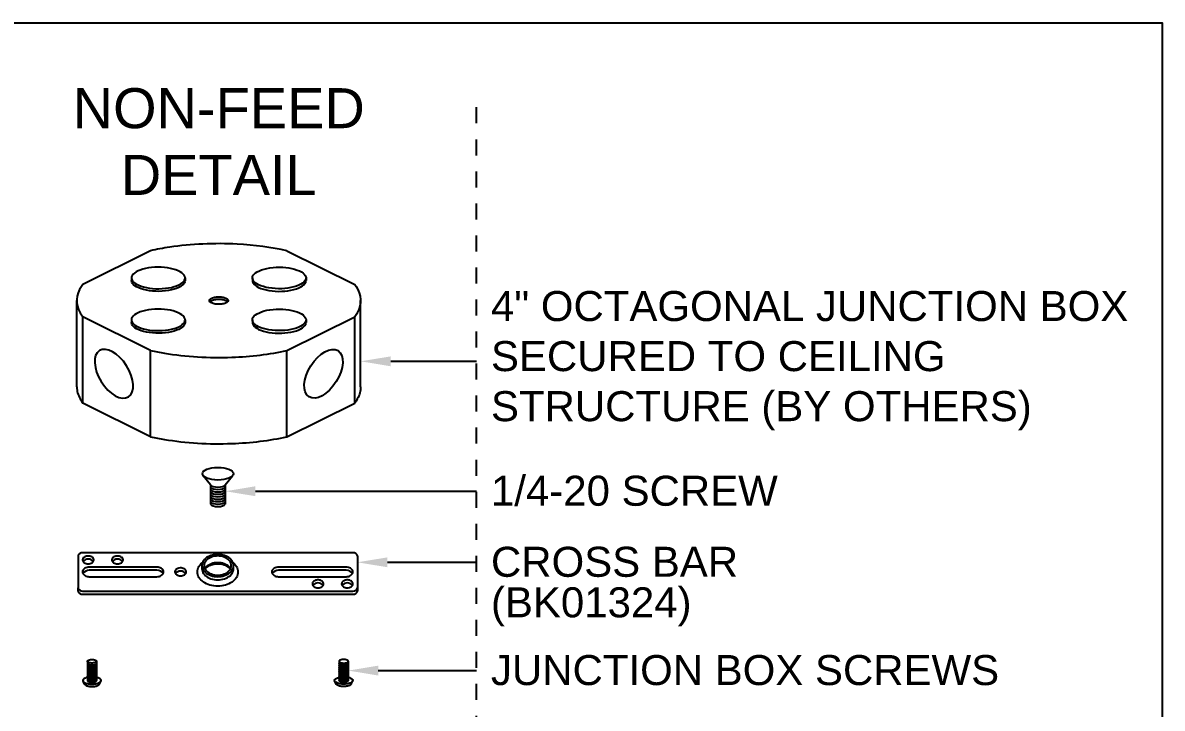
# Model space of a CAD drawing. Header units: inches. Extents: x 0 to 14.8, y -10.7 to 0.
# Drawn here: x 7.22 to 14.34, y -4.28 to 0 of the extents above; entities that cross this region are included whole.
import ezdxf
from ezdxf import colors
from ezdxf.entities.mleader import LeaderData, LeaderLine
from ezdxf.math import Vec2, Vec3

# ---------------------------------------------------------------- set-up
doc = ezdxf.new("R2010")
doc.units = ezdxf.units.IN
doc.header["$LTSCALE"] = 0.5
doc.header["$MEASUREMENT"] = 0
doc.linetypes.add('PHANTOM', pattern=[0.5, 0.25, -0.05, 0.05, -0.05, 0.05, -0.05])
doc.layers.add('Construction', color=60, linetype='PHANTOM', plot=False)
doc.layers.add('Text-Unprinted', color=131, linetype='CONTINUOUS', plot=False)
doc.layers.add('CUST DWG', color=60, linetype='CONTINUOUS', lineweight=20)
doc.layers.add('FAB DWG', color=221, linetype='CONTINUOUS')
doc.layers.add('Hardware', color=242, linetype='CONTINUOUS')
doc.styles.add('LSAD_Standard', font='arial.ttf')

msp = doc.modelspace()

# ---------------------------------------------------------------- linework, layer by layer
at = {"layer": 'Construction', "ltscale": 0.5, "transparency": 16777216}
msp.add_line((10.0552, -10.0278), (10.0552, -0.5044), dxfattribs=at)
at = {"layer": 'Hardware', "transparency": 16777216}
for p, q in [((8.0206, -1.4231), (7.5971, -1.6336)), ((8.871, -1.4231), (9.2944, -1.6335)), ((7.9009, -1.5933), (7.9009, -1.6096)), ((8.2354, -1.5933), (8.2354, -1.6096)), ((8.6561, -1.5933), (8.6561, -1.6096)), ((8.9906, -1.5933), (8.9906, -1.6096)), ((7.5599, -2.2731), (7.5599, -1.7345)), ((9.3317, -2.2731), (9.3317, -1.7345)), ((8.0206, -2.046), (7.5971, -1.8355)), ((7.5971, -2.3741), (7.5971, -1.8355)), ((8.871, -2.046), (9.2944, -1.8356)), ((9.2944, -2.3741), (9.2944, -1.8356)), ((7.9009, -1.855), (7.9009, -1.8713)), ((8.2354, -1.855), (8.2354, -1.8713)), ((8.6561, -1.855), (8.6561, -1.8713)), ((8.9906, -1.855), (8.9906, -1.8713)), ((8.0206, -2.5846), (8.0206, -2.046)), ((8.871, -2.5846), (8.871, -2.046)), ((8.0206, -2.5846), (7.5971, -2.3741)), ((8.871, -2.5846), (9.2944, -2.3741)), ((8.3943, -2.8845), (8.349, -2.828)), ((8.487, -2.8845), (8.5323, -2.828)), ((8.3943, -2.8845), (8.3943, -3.0061)), ((8.487, -2.8845), (8.487, -3.0061)), ((7.5677, -3.3291), (7.5677, -3.528)), ((9.2833, -3.3093), (7.5958, -3.3093)), ((9.3114, -3.3291), (9.3114, -3.528)), ((8.0599, -3.3987), (7.638, -3.3987)), ((8.3411, -3.3888), (8.3411, -3.4087)), ((8.538, -3.4087), (8.538, -3.3888)), ((9.2411, -3.3987), (8.8192, -3.3987)), ((8.0599, -3.4186), (7.638, -3.4186)), ((7.638, -3.4584), (8.0599, -3.4584)), ((9.2411, -3.4186), (8.8192, -3.4186)), ((8.8192, -3.4584), (9.2411, -3.4584)), ((7.5677, -3.5479), (7.5677, -3.528)), ((7.5958, -3.5479), (9.2833, -3.5479)), ((9.3114, -3.528), (9.3114, -3.5479)), ((7.5958, -3.5678), (9.2833, -3.5678)), ((7.6264, -3.9865), (7.6264, -4.1064)), ((7.6831, -3.9865), (7.6831, -4.1064)), ((9.1976, -3.9865), (9.1976, -4.1064)), ((9.2543, -3.9865), (9.2543, -4.1064)), ((7.6077, -4.129), (7.5992, -4.1111)), ((7.7018, -4.129), (7.7103, -4.1111)), ((9.1789, -4.129), (9.1704, -4.1111)), ((9.273, -4.129), (9.2815, -4.1111))]:
    msp.add_line(p, q, dxfattribs=at)
at = {"layer": 'Hardware', "transparency": 16777216, "flags": 128}
for points in [[(7.631, -3.3789), (7.6376, -3.3784), (7.644, -3.3771), (7.65, -3.3749), (7.6552, -3.372), (7.6596, -3.3684), (7.6629, -3.3643), (7.6651, -3.3599), (7.6661, -3.3552), (7.6658, -3.3505), (7.6642, -3.3459), (7.6614, -3.3416), (7.6575, -3.3377), (7.6527, -3.3345), (7.6471, -3.3319), (7.6409, -3.3301), (7.6343, -3.3293), (7.6276, -3.3293), (7.6211, -3.3301), (7.6148, -3.3319), (7.6092, -3.3345), (7.6044, -3.3377), (7.6005, -3.3416), (7.5977, -3.3459), (7.5962, -3.3505), (7.5958, -3.3552), (7.5968, -3.3599), (7.599, -3.3643), (7.6023, -3.3684), (7.6067, -3.372), (7.612, -3.3749), (7.6179, -3.3771), (7.6243, -3.3784), (7.631, -3.3789)], [(7.8138, -3.3789), (7.8204, -3.3784), (7.8268, -3.3771), (7.8328, -3.3749), (7.838, -3.372), (7.8424, -3.3684), (7.8457, -3.3643), (7.8479, -3.3599), (7.8489, -3.3552), (7.8486, -3.3505), (7.847, -3.3459), (7.8442, -3.3416), (7.8403, -3.3377), (7.8355, -3.3345), (7.8299, -3.3319), (7.8237, -3.3301), (7.8171, -3.3293), (7.8104, -3.3293), (7.8039, -3.3301), (7.7977, -3.3319), (7.792, -3.3345), (7.7872, -3.3377), (7.7833, -3.3416), (7.7805, -3.3459), (7.779, -3.3505), (7.7787, -3.3552), (7.7796, -3.3599), (7.7818, -3.3643), (7.7851, -3.3684), (7.7895, -3.372), (7.7948, -3.3749), (7.8007, -3.3771), (7.8071, -3.3784), (7.8138, -3.3789)], [(8.4396, -3.4584), (8.4506, -3.458), (8.4615, -3.4567), (8.4721, -3.4545), (8.4823, -3.4515), (8.4919, -3.4477), (8.5009, -3.4432), (8.5092, -3.438), (8.5165, -3.4322), (8.5229, -3.4258), (8.5282, -3.419), (8.5325, -3.4118), (8.5355, -3.4043), (8.5374, -3.3966), (8.538, -3.3888), (8.5374, -3.381), (8.5355, -3.3733), (8.5325, -3.3658), (8.5282, -3.3586), (8.5229, -3.3518), (8.5165, -3.3454), (8.5092, -3.3396), (8.5009, -3.3344), (8.4919, -3.3299), (8.4823, -3.3261), (8.4721, -3.3231), (8.4615, -3.3209), (8.4506, -3.3196), (8.4396, -3.3192), (8.4285, -3.3196), (8.4176, -3.3209), (8.407, -3.3231), (8.3968, -3.3261), (8.3872, -3.3299), (8.3782, -3.3344), (8.3699, -3.3396), (8.3626, -3.3454), (8.3562, -3.3518), (8.3509, -3.3586), (8.3466, -3.3658), (8.3436, -3.3733), (8.3417, -3.381), (8.3411, -3.3888), (8.3417, -3.3966), (8.3436, -3.4043), (8.3466, -3.4118), (8.3509, -3.419), (8.3562, -3.4258), (8.3626, -3.4322), (8.3699, -3.438), (8.3782, -3.4432), (8.3872, -3.4477), (8.3968, -3.4515), (8.407, -3.4545), (8.4176, -3.4567), (8.4285, -3.458), (8.4396, -3.4584)], [(8.4396, -3.4485), (8.4497, -3.448), (8.4597, -3.4467), (8.4695, -3.4446), (8.4788, -3.4416), (8.4875, -3.4379), (8.4955, -3.4335), (8.5027, -3.4284), (8.509, -3.4227), (8.5143, -3.4165), (8.5184, -3.41), (8.5215, -3.4031), (8.5233, -3.396), (8.5239, -3.3888), (8.5233, -3.3816), (8.5215, -3.3745), (8.5184, -3.3676), (8.5143, -3.3611), (8.509, -3.3549), (8.5027, -3.3492), (8.4955, -3.3441), (8.4875, -3.3397), (8.4788, -3.336), (8.4695, -3.333), (8.4597, -3.3309), (8.4497, -3.3296), (8.4396, -3.3291), (8.4294, -3.3296), (8.4194, -3.3309), (8.4096, -3.333), (8.4003, -3.336), (8.3916, -3.3397), (8.3836, -3.3441), (8.3764, -3.3492), (8.3701, -3.3549), (8.3648, -3.3611), (8.3607, -3.3676), (8.3576, -3.3745), (8.3558, -3.3816), (8.3552, -3.3888), (8.3558, -3.396), (8.3576, -3.4031), (8.3607, -3.41), (8.3648, -3.4165), (8.3701, -3.4227), (8.3764, -3.4284), (8.3836, -3.4335), (8.3916, -3.4379), (8.4003, -3.4416), (8.4096, -3.4446), (8.4194, -3.4467), (8.4294, -3.448), (8.4396, -3.4485)], [(7.638, -3.3987), (7.6307, -3.3992), (7.6236, -3.4005), (7.6169, -3.4027), (7.6109, -3.4057), (7.6057, -3.4094), (7.6015, -3.4137), (7.5983, -3.4184), (7.5964, -3.4234), (7.5958, -3.4286), (7.5964, -3.4338), (7.5983, -3.4388), (7.6015, -3.4435), (7.6057, -3.4477), (7.6109, -3.4514), (7.6169, -3.4544), (7.6236, -3.4566), (7.6307, -3.458), (7.638, -3.4584)], [(8.0599, -3.4584), (8.0672, -3.458), (8.0743, -3.4566), (8.081, -3.4544), (8.087, -3.4514), (8.0922, -3.4477), (8.0964, -3.4435), (8.0995, -3.4388), (8.1014, -3.4338), (8.1021, -3.4286), (8.1014, -3.4234), (8.0995, -3.4184), (8.0964, -3.4137), (8.0922, -3.4094), (8.087, -3.4057), (8.081, -3.4027), (8.0743, -3.4005), (8.0672, -3.3992), (8.0599, -3.3987)], [(8.2075, -3.4534), (8.2142, -3.453), (8.2206, -3.4517), (8.2265, -3.4495), (8.2318, -3.4466), (8.2362, -3.443), (8.2395, -3.4389), (8.2417, -3.4344), (8.2426, -3.4298), (8.2423, -3.425), (8.2407, -3.4204), (8.238, -3.4161), (8.2341, -3.4123), (8.2293, -3.409), (8.2236, -3.4065), (8.2174, -3.4047), (8.2109, -3.4038), (8.2042, -3.4038), (8.1976, -3.4047), (8.1914, -3.4065), (8.1858, -3.409), (8.181, -3.4123), (8.1771, -3.4161), (8.1743, -3.4204), (8.1727, -3.425), (8.1724, -3.4298), (8.1734, -3.4344), (8.1755, -3.4389), (8.1789, -3.443), (8.1833, -3.4466), (8.1885, -3.4495), (8.1945, -3.4517), (8.2009, -3.453), (8.2075, -3.4534)], [(8.4396, -3.5181), (8.4271, -3.5176), (8.4149, -3.5163), (8.4028, -3.5142), (8.3911, -3.5113), (8.3799, -3.5075), (8.3692, -3.503), (8.3593, -3.4978), (8.3501, -3.4919), (8.3417, -3.4853), (8.3343, -3.4783), (8.3279, -3.4708), (8.3226, -3.4628), (8.3184, -3.4546), (8.3154, -3.446), (8.3136, -3.4373), (8.313, -3.4286), (8.3136, -3.4198), (8.3154, -3.4111), (8.3184, -3.4026), (8.3226, -3.3943), (8.3279, -3.3864), (8.3343, -3.3789), (8.3417, -3.3718), (8.3452, -3.3689)], [(8.3411, -3.4087), (8.3417, -3.4165), (8.3436, -3.4242), (8.3466, -3.4317), (8.3509, -3.4389), (8.3562, -3.4457), (8.3626, -3.4521), (8.3699, -3.4579), (8.3782, -3.4631), (8.3872, -3.4676), (8.3968, -3.4714), (8.407, -3.4744), (8.4176, -3.4765), (8.4285, -3.4779), (8.4396, -3.4783)], [(8.36, -3.4087), (8.3607, -3.4074), (8.3648, -3.4008), (8.3701, -3.3947), (8.3764, -3.389), (8.3836, -3.3839), (8.3916, -3.3795), (8.4003, -3.3757), (8.4096, -3.3728), (8.4194, -3.3706), (8.4294, -3.3693), (8.4396, -3.3689), (8.4497, -3.3693), (8.4597, -3.3706), (8.4695, -3.3728), (8.4788, -3.3757), (8.4875, -3.3795), (8.4955, -3.3839), (8.5027, -3.389), (8.509, -3.3947), (8.5143, -3.4008), (8.5184, -3.4074), (8.5191, -3.4087)], [(8.5339, -3.3689), (8.5374, -3.3718), (8.5448, -3.3789), (8.5512, -3.3864), (8.5565, -3.3943), (8.5607, -3.4026), (8.5637, -3.4111), (8.5655, -3.4198), (8.5661, -3.4286), (8.5655, -3.4373), (8.5637, -3.446), (8.5607, -3.4546), (8.5565, -3.4628), (8.5512, -3.4708), (8.5448, -3.4783), (8.5374, -3.4853), (8.529, -3.4919), (8.5198, -3.4978), (8.5099, -3.503), (8.4992, -3.5075), (8.488, -3.5113), (8.4763, -3.5142), (8.4642, -3.5163), (8.452, -3.5176), (8.4396, -3.5181)], [(8.4396, -3.4783), (8.4506, -3.4779), (8.4615, -3.4765), (8.4721, -3.4744), (8.4823, -3.4714), (8.4919, -3.4676), (8.5009, -3.4631), (8.5092, -3.4579), (8.5165, -3.4521), (8.5229, -3.4457), (8.5282, -3.4389), (8.5325, -3.4317), (8.5355, -3.4242), (8.5374, -3.4165), (8.538, -3.4087)], [(8.8192, -3.3987), (8.8119, -3.3992), (8.8048, -3.4005), (8.7981, -3.4027), (8.7921, -3.4057), (8.7869, -3.4094), (8.7827, -3.4137), (8.7796, -3.4184), (8.7777, -3.4234), (8.7771, -3.4286), (8.7777, -3.4338), (8.7796, -3.4388), (8.7827, -3.4435), (8.7869, -3.4477), (8.7921, -3.4514), (8.7981, -3.4544), (8.8048, -3.4566), (8.8119, -3.458), (8.8192, -3.4584)], [(9.2411, -3.4584), (9.2484, -3.458), (9.2555, -3.4566), (9.2622, -3.4544), (9.2682, -3.4514), (9.2734, -3.4477), (9.2776, -3.4435), (9.2808, -3.4388), (9.2827, -3.4338), (9.2833, -3.4286), (9.2827, -3.4234), (9.2808, -3.4184), (9.2776, -3.4137), (9.2734, -3.4094), (9.2682, -3.4057), (9.2622, -3.4027), (9.2555, -3.4005), (9.2484, -3.3992), (9.2411, -3.3987)], [(9.0653, -3.528), (9.072, -3.5276), (9.0784, -3.5262), (9.0843, -3.5241), (9.0896, -3.5211), (9.094, -3.5176), (9.0973, -3.5135), (9.0995, -3.509), (9.1004, -3.5043), (9.1001, -3.4996), (9.0986, -3.495), (9.0958, -3.4907), (9.0919, -3.4869), (9.0871, -3.4836), (9.0814, -3.4811), (9.0752, -3.4793), (9.0687, -3.4784), (9.062, -3.4784), (9.0554, -3.4793), (9.0492, -3.4811), (9.0436, -3.4836), (9.0388, -3.4869), (9.0349, -3.4907), (9.0321, -3.495), (9.0305, -3.4996), (9.0302, -3.5043), (9.0312, -3.509), (9.0334, -3.5135), (9.0367, -3.5176), (9.0411, -3.5211), (9.0463, -3.5241), (9.0523, -3.5262), (9.0587, -3.5276), (9.0653, -3.528)], [(9.2481, -3.528), (9.2548, -3.5276), (9.2612, -3.5262), (9.2672, -3.5241), (9.2724, -3.5211), (9.2768, -3.5176), (9.2801, -3.5135), (9.2823, -3.509), (9.2833, -3.5043), (9.2829, -3.4996), (9.2814, -3.495), (9.2786, -3.4907), (9.2747, -3.4869), (9.2699, -3.4836), (9.2643, -3.4811), (9.258, -3.4793), (9.2515, -3.4784), (9.2448, -3.4784), (9.2382, -3.4793), (9.232, -3.4811), (9.2264, -3.4836), (9.2216, -3.4869), (9.2177, -3.4907), (9.2149, -3.495), (9.2133, -3.4996), (9.213, -3.5043), (9.214, -3.509), (9.2162, -3.5135), (9.2195, -3.5176), (9.2239, -3.5211), (9.2291, -3.5241), (9.2351, -3.5262), (9.2415, -3.5276), (9.2481, -3.528)]]:
    msp.add_lwpolyline(points, dxfattribs=at)
at = {"layer": 'Hardware', "transparency": 16777216}
for centre, radius, start, end in [((7.5923, -3.3341), 0.0251, 81.95053, 168.57825), ((9.2868, -3.3341), 0.0251, 11.42175, 98.04947), ((7.631, -3.3895), 0.0411, 38.4167, 141.5833), ((7.8138, -3.3895), 0.0411, 38.4167, 141.5833), ((7.6345, -3.4614), 0.0429, 85.33895, 147.79115), ((8.0633, -3.4614), 0.0429, 32.20885, 94.66105), ((8.2075, -3.4641), 0.0411, 38.4167, 141.5833), ((8.8158, -3.4614), 0.0429, 85.33895, 147.79115), ((9.2446, -3.4614), 0.0429, 32.20885, 94.66105), ((7.5923, -3.523), 0.0251, 191.42175, 278.04947), ((7.5923, -3.5429), 0.0251, 191.42175, 278.04947), ((9.0653, -3.5386), 0.0411, 38.4167, 141.5833), ((9.2481, -3.5386), 0.0411, 38.4167, 141.5833), ((9.2868, -3.523), 0.0251, 261.95053, 348.57825), ((9.2868, -3.5429), 0.0251, 261.95053, 348.57825)]:
    msp.add_arc(centre, radius, start, end, dxfattribs=at)
at = {"layer": 'Hardware', "transparency": 16777216, "extrusion": (0, 0, -1)}
msp.add_ellipse((7.7916, -2.1912), major_axis=(0.0905, -0.1444), ratio=0.54643, dxfattribs=at)
at = {"layer": 'Hardware', "transparency": 16777216}
for centre, major_axis, ratio in [((9.0999, -2.1912), (-0.0905, -0.1444), 0.54643), ((8.4406, -2.8155), (0.0967, 0), 0.40668)]:
    msp.add_ellipse(centre, major_axis=major_axis, ratio=ratio, dxfattribs=at)
for centre in [(8.4406, -2.8789), (8.4406, -2.8941), (8.4406, -2.9093), (8.4406, -2.9245), (8.4406, -2.9397), (8.4406, -2.9549), (8.4406, -2.9701), (8.4406, -2.9853), (8.4406, -3.0005)]:
    msp.add_ellipse(centre, major_axis=(0.0484, 0), ratio=0.40668, start_param=3.432675, end_param=5.992103, dxfattribs=at)
for points, knots in [([(8.871, -1.4231), (8.7751, -1.4019), (8.6694, -1.3879), (8.4195, -1.3746), (8.2737, -1.3812), (8.0988, -1.4072), (8.0589, -1.4146), (8.0205, -1.4231)], [7.3559857, 7.3559857, 7.3559857, 7.3559857, 7.7243273, 7.7243273, 8.204708, 8.204708, 8.3520758, 8.3520758, 8.3520758, 8.3520758]), ([(7.9009, -1.5933), (7.9009, -1.5829), (7.9072, -1.5724), (7.9317, -1.5533), (7.9499, -1.5448), (7.9939, -1.5323), (8.0197, -1.5282), (8.0731, -1.5254), (8.1007, -1.5266), (8.1512, -1.5342), (8.1742, -1.5404), (8.2103, -1.5565), (8.2233, -1.5663), (8.2367, -1.5868), (8.2372, -1.5973), (8.2258, -1.6179), (8.2137, -1.6279), (8.1792, -1.6446), (8.1568, -1.6512), (8.107, -1.6595), (8.0796, -1.6612), (8.026, -1.6592), (7.9998, -1.6555), (7.9546, -1.6437), (7.9357, -1.6355), (7.9093, -1.6167), (7.902, -1.6062), (7.901, -1.595), (7.9009, -1.5942), (7.9009, -1.5933)], [0, 0, 0, 0, 0.480381, 0.480381, 0.960761, 0.960761, 1.441142, 1.441142, 1.921523, 1.921523, 2.401903, 2.401903, 2.882284, 2.882284, 3.362665, 3.362665, 3.843045, 3.843045, 4.323426, 4.323426, 4.803807, 4.803807, 5.284187, 5.284187, 5.764568, 5.764568, 6.244949, 6.244949, 6.283185, 6.283185, 6.283185, 6.283185]), ([(8.9906, -1.5933), (8.9906, -1.5829), (8.9843, -1.5724), (8.9598, -1.5533), (8.9416, -1.5448), (8.8976, -1.5323), (8.8718, -1.5282), (8.8184, -1.5254), (8.7908, -1.5266), (8.7403, -1.5342), (8.7173, -1.5404), (8.6813, -1.5565), (8.6682, -1.5663), (8.6548, -1.5868), (8.6543, -1.5973), (8.6657, -1.6179), (8.6778, -1.6279), (8.7123, -1.6446), (8.7347, -1.6512), (8.7845, -1.6595), (8.8119, -1.6612), (8.8655, -1.6592), (8.8917, -1.6555), (8.9369, -1.6437), (8.9558, -1.6355), (8.9822, -1.6167), (8.9895, -1.6062), (8.9905, -1.595), (8.9906, -1.5942), (8.9906, -1.5933)], [0, 0, 0, 0, 0.480381, 0.480381, 0.960761, 0.960761, 1.441142, 1.441142, 1.921523, 1.921523, 2.401903, 2.401903, 2.882284, 2.882284, 3.362665, 3.362665, 3.843045, 3.843045, 4.323426, 4.323426, 4.803807, 4.803807, 5.284187, 5.284187, 5.764568, 5.764568, 6.244949, 6.244949, 6.283185, 6.283185, 6.283185, 6.283185]), ([(7.5971, -1.6335), (7.594, -1.6376), (7.5912, -1.6417), (7.5531, -1.7), (7.5505, -1.7558), (7.5853, -1.8188), (7.5908, -1.8272), (7.5971, -1.8355)], [9.129296, 9.129296, 9.129296, 9.129296, 9.1654693, 9.1654693, 9.64585, 9.64585, 9.7202156, 9.7202156, 9.7202156, 9.7202156]), ([(8.2354, -1.6096), (8.2354, -1.6144), (8.2341, -1.6192), (8.2258, -1.6342), (8.2137, -1.6442), (8.1792, -1.6609), (8.1568, -1.6675), (8.107, -1.6758), (8.0796, -1.6775), (8.026, -1.6755), (7.9998, -1.6718), (7.9546, -1.66), (7.9357, -1.6518), (7.9093, -1.633), (7.902, -1.6225), (7.901, -1.6113), (7.9009, -1.6105), (7.9009, -1.6096)], [3.141646, 3.141646, 3.141646, 3.141646, 3.362665, 3.362665, 3.843045, 3.843045, 4.323426, 4.323426, 4.803807, 4.803807, 5.284187, 5.284187, 5.764568, 5.764568, 6.244949, 6.244949, 6.283185, 6.283185, 6.283185, 6.283185]), ([(8.6561, -1.6096), (8.6561, -1.6144), (8.6574, -1.6192), (8.6657, -1.6342), (8.6778, -1.6442), (8.7123, -1.6609), (8.7347, -1.6675), (8.7845, -1.6758), (8.8119, -1.6775), (8.8655, -1.6755), (8.8917, -1.6718), (8.9369, -1.66), (8.9558, -1.6518), (8.9822, -1.633), (8.9895, -1.6225), (8.9905, -1.6113), (8.9906, -1.6105), (8.9906, -1.6096)], [3.141646, 3.141646, 3.141646, 3.141646, 3.362665, 3.362665, 3.843045, 3.843045, 4.323426, 4.323426, 4.803807, 4.803807, 5.284187, 5.284187, 5.764568, 5.764568, 6.244949, 6.244949, 6.283185, 6.283185, 6.283185, 6.283185]), ([(9.2945, -1.6335), (9.2976, -1.6376), (9.3004, -1.6417), (9.3385, -1.7), (9.3411, -1.7558), (9.3062, -1.8188), (9.3008, -1.8272), (9.2945, -1.8355)], [9.129296, 9.129296, 9.129296, 9.129296, 9.1654693, 9.1654693, 9.64585, 9.64585, 9.7202156, 9.7202156, 9.7202156, 9.7202156]), ([(8.504, -1.7345), (8.504, -1.7309), (8.5018, -1.7272), (8.4932, -1.7206), (8.4869, -1.7176), (8.4716, -1.7133), (8.4626, -1.7119), (8.444, -1.7109), (8.4344, -1.7113), (8.4169, -1.7139), (8.4089, -1.7161), (8.3963, -1.7217), (8.3918, -1.7251), (8.3871, -1.7323), (8.3869, -1.7359), (8.3909, -1.7431), (8.3951, -1.7466), (8.4071, -1.7524), (8.4149, -1.7547), (8.4322, -1.7575), (8.4418, -1.7581), (8.4604, -1.7574), (8.4695, -1.7562), (8.4853, -1.752), (8.4919, -1.7492), (8.501, -1.7427), (8.5036, -1.739), (8.5039, -1.7351), (8.504, -1.7348), (8.504, -1.7345)], [0, 0, 0, 0, 0.480381, 0.480381, 0.960761, 0.960761, 1.441142, 1.441142, 1.921523, 1.921523, 2.401903, 2.401903, 2.882284, 2.882284, 3.362665, 3.362665, 3.843045, 3.843045, 4.323426, 4.323426, 4.803807, 4.803807, 5.284187, 5.284187, 5.764568, 5.764568, 6.244949, 6.244949, 6.283185, 6.283185, 6.283185, 6.283185]), ([(8.5003, -1.7426), (8.4995, -1.7417), (8.4986, -1.7409), (8.4932, -1.7367), (8.4869, -1.7338), (8.4716, -1.7294), (8.4626, -1.728), (8.444, -1.727), (8.4344, -1.7275), (8.4169, -1.7301), (8.4089, -1.7323), (8.3976, -1.7373), (8.3938, -1.7399), (8.3912, -1.7426)], [0.361311, 0.361311, 0.361311, 0.361311, 0.480381, 0.480381, 0.960761, 0.960761, 1.441142, 1.441142, 1.921523, 1.921523, 2.401903, 2.401903, 2.780054, 2.780054, 2.780054, 2.780054]), ([(7.9009, -1.855), (7.9009, -1.8446), (7.9072, -1.834), (7.9317, -1.8149), (7.9499, -1.8065), (7.9939, -1.7939), (8.0197, -1.7899), (8.0731, -1.787), (8.1007, -1.7883), (8.1512, -1.7958), (8.1742, -1.8021), (8.2103, -1.8182), (8.2233, -1.828), (8.2367, -1.8485), (8.2372, -1.859), (8.2258, -1.8796), (8.2137, -1.8896), (8.1792, -1.9062), (8.1568, -1.9128), (8.107, -1.9211), (8.0796, -1.9228), (8.026, -1.9208), (7.9998, -1.9171), (7.9546, -1.9053), (7.9357, -1.8971), (7.9093, -1.8784), (7.902, -1.8678), (7.901, -1.8566), (7.9009, -1.8558), (7.9009, -1.855)], [0, 0, 0, 0, 0.480381, 0.480381, 0.960761, 0.960761, 1.441142, 1.441142, 1.921523, 1.921523, 2.401903, 2.401903, 2.882284, 2.882284, 3.362665, 3.362665, 3.843045, 3.843045, 4.323426, 4.323426, 4.803807, 4.803807, 5.284187, 5.284187, 5.764568, 5.764568, 6.244949, 6.244949, 6.283185, 6.283185, 6.283185, 6.283185]), ([(8.9906, -1.855), (8.9906, -1.8446), (8.9843, -1.834), (8.9598, -1.8149), (8.9416, -1.8065), (8.8976, -1.7939), (8.8718, -1.7899), (8.8184, -1.787), (8.7908, -1.7883), (8.7403, -1.7958), (8.7173, -1.8021), (8.6813, -1.8182), (8.6682, -1.828), (8.6548, -1.8485), (8.6543, -1.859), (8.6657, -1.8796), (8.6778, -1.8896), (8.7123, -1.9062), (8.7347, -1.9128), (8.7845, -1.9211), (8.8119, -1.9228), (8.8655, -1.9208), (8.8917, -1.9171), (8.9369, -1.9053), (8.9558, -1.8971), (8.9822, -1.8784), (8.9895, -1.8678), (8.9905, -1.8566), (8.9906, -1.8558), (8.9906, -1.855)], [0, 0, 0, 0, 0.480381, 0.480381, 0.960761, 0.960761, 1.441142, 1.441142, 1.921523, 1.921523, 2.401903, 2.401903, 2.882284, 2.882284, 3.362665, 3.362665, 3.843045, 3.843045, 4.323426, 4.323426, 4.803807, 4.803807, 5.284187, 5.284187, 5.764568, 5.764568, 6.244949, 6.244949, 6.283185, 6.283185, 6.283185, 6.283185]), ([(8.2354, -1.8713), (8.2354, -1.8761), (8.2341, -1.8809), (8.2258, -1.8959), (8.2137, -1.9059), (8.1792, -1.9225), (8.1568, -1.9291), (8.107, -1.9374), (8.0796, -1.9391), (8.026, -1.9371), (7.9998, -1.9334), (7.9546, -1.9216), (7.9357, -1.9134), (7.9093, -1.8947), (7.902, -1.8842), (7.901, -1.8729), (7.9009, -1.8721), (7.9009, -1.8713)], [3.141646, 3.141646, 3.141646, 3.141646, 3.362665, 3.362665, 3.843045, 3.843045, 4.323426, 4.323426, 4.803807, 4.803807, 5.284187, 5.284187, 5.764568, 5.764568, 6.244949, 6.244949, 6.283185, 6.283185, 6.283185, 6.283185]), ([(8.6561, -1.8713), (8.6561, -1.8761), (8.6574, -1.8809), (8.6657, -1.8959), (8.6778, -1.9059), (8.7123, -1.9225), (8.7347, -1.9291), (8.7845, -1.9374), (8.8119, -1.9391), (8.8655, -1.9371), (8.8917, -1.9334), (8.9369, -1.9216), (8.9558, -1.9134), (8.9822, -1.8947), (8.9895, -1.8842), (8.9905, -1.8729), (8.9906, -1.8721), (8.9906, -1.8713)], [3.141646, 3.141646, 3.141646, 3.141646, 3.362665, 3.362665, 3.843045, 3.843045, 4.323426, 4.323426, 4.803807, 4.803807, 5.284187, 5.284187, 5.764568, 5.764568, 6.244949, 6.244949, 6.283185, 6.283185, 6.283185, 6.283185]), ([(8.0206, -2.046), (8.0489, -2.0523), (8.0782, -2.058), (8.24, -2.0849), (8.3851, -2.0938), (8.6473, -2.084), (8.7651, -2.0694), (8.871, -2.046)], [10.4975627, 10.4975627, 10.4975627, 10.4975627, 10.6066113, 10.6066113, 11.086992, 11.086992, 11.4934879, 11.4934879, 11.4934879, 11.4934879]), ([(7.5599, -2.2731), (7.5599, -2.2984), (7.5668, -2.3238), (7.5853, -2.3573), (7.5908, -2.3657), (7.5971, -2.3741)], [9.4248556, 9.4248556, 9.4248556, 9.4248556, 9.64585, 9.64585, 9.7202156, 9.7202156, 9.7202156, 9.7202156]), ([(9.3317, -2.2731), (9.3317, -2.2984), (9.3248, -2.3238), (9.3062, -2.3573), (9.3008, -2.3657), (9.2945, -2.3741)], [9.4248556, 9.4248556, 9.4248556, 9.4248556, 9.64585, 9.64585, 9.7202156, 9.7202156, 9.7202156, 9.7202156]), ([(8.0206, -2.5846), (8.0489, -2.5908), (8.0782, -2.5965), (8.24, -2.6235), (8.3851, -2.6323), (8.6473, -2.6226), (8.7651, -2.6079), (8.871, -2.5846)], [10.4975627, 10.4975627, 10.4975627, 10.4975627, 10.6066113, 10.6066113, 11.086992, 11.086992, 11.4934879, 11.4934879, 11.4934879, 11.4934879]), ([(8.3612, -3.4103), (8.3614, -3.4101), (8.3625, -3.4082), (8.3655, -3.4046), (8.3703, -3.3998), (8.376, -3.3953), (8.3825, -3.3912), (8.3897, -3.3874), (8.3976, -3.3842), (8.4061, -3.3815), (8.415, -3.3794), (8.4243, -3.3779), (8.4338, -3.3772), (8.4433, -3.3771), (8.4529, -3.3777), (8.4622, -3.379), (8.4712, -3.381), (8.4797, -3.3836), (8.4878, -3.3867), (8.4951, -3.3903), (8.5017, -3.3943), (8.5075, -3.3987), (8.5124, -3.4032), (8.5159, -3.4073), (8.5175, -3.4097), (8.518, -3.4106)], [0, 0, 0, 0, 0.006934, 0.055707, 0.10291, 0.149239, 0.195163, 0.240947, 0.286718, 0.332545, 0.378464, 0.424476, 0.470558, 0.516674, 0.562784, 0.608829, 0.654767, 0.700564, 0.7462, 0.79168, 0.837044, 0.882378, 0.927802, 0.973569, 1, 1, 1, 1]), ([(7.6831, -3.9865), (7.6831, -3.9847), (7.682, -3.9829), (7.6779, -3.9797), (7.6748, -3.9782), (7.6673, -3.9761), (7.663, -3.9754), (7.6539, -3.9749), (7.6492, -3.9752), (7.6406, -3.9764), (7.6368, -3.9775), (7.6306, -3.9802), (7.6284, -3.9819), (7.6261, -3.9854), (7.6261, -3.9872), (7.628, -3.9906), (7.63, -3.9923), (7.6359, -3.9952), (7.6397, -3.9963), (7.6481, -3.9977), (7.6528, -3.998), (7.6619, -3.9976), (7.6663, -3.997), (7.674, -3.995), (7.6772, -3.9936), (7.6817, -3.9904), (7.6829, -3.9887), (7.6831, -3.9868), (7.6831, -3.9866), (7.6831, -3.9865)], [0, 0, 0, 0, 0.480381, 0.480381, 0.960761, 0.960761, 1.441142, 1.441142, 1.921523, 1.921523, 2.401903, 2.401903, 2.882284, 2.882284, 3.362665, 3.362665, 3.843045, 3.843045, 4.323426, 4.323426, 4.803807, 4.803807, 5.284187, 5.284187, 5.764568, 5.764568, 6.244949, 6.244949, 6.283185, 6.283185, 6.283185, 6.283185]), ([(9.1976, -3.9865), (9.1976, -3.9847), (9.1986, -3.9829), (9.2028, -3.9797), (9.2059, -3.9782), (9.2133, -3.9761), (9.2177, -3.9754), (9.2268, -3.9749), (9.2314, -3.9752), (9.24, -3.9764), (9.2439, -3.9775), (9.25, -3.9802), (9.2523, -3.9819), (9.2545, -3.9854), (9.2546, -3.9872), (9.2527, -3.9906), (9.2506, -3.9923), (9.2448, -3.9952), (9.241, -3.9963), (9.2325, -3.9977), (9.2279, -3.998), (9.2188, -3.9976), (9.2143, -3.997), (9.2067, -3.995), (9.2034, -3.9936), (9.199, -3.9904), (9.1977, -3.9887), (9.1976, -3.9868), (9.1976, -3.9866), (9.1976, -3.9865)], [0, 0, 0, 0, 0.480381, 0.480381, 0.960761, 0.960761, 1.441142, 1.441142, 1.921523, 1.921523, 2.401903, 2.401903, 2.882284, 2.882284, 3.362665, 3.362665, 3.843045, 3.843045, 4.323426, 4.323426, 4.803807, 4.803807, 5.284187, 5.284187, 5.764568, 5.764568, 6.244949, 6.244949, 6.283185, 6.283185, 6.283185, 6.283185]), ([(7.6264, -3.9985), (7.6264, -3.9993), (7.6266, -4.0001), (7.628, -4.0026), (7.63, -4.0043), (7.6359, -4.0072), (7.6397, -4.0083), (7.6481, -4.0097), (7.6528, -4.01), (7.6619, -4.0096), (7.6663, -4.009), (7.674, -4.007), (7.6772, -4.0056), (7.6817, -4.0024), (7.6829, -4.0006), (7.6831, -3.9987), (7.6831, -3.9986), (7.6831, -3.9985)], [3.141688, 3.141688, 3.141688, 3.141688, 3.362665, 3.362665, 3.843045, 3.843045, 4.323426, 4.323426, 4.803807, 4.803807, 5.284187, 5.284187, 5.764568, 5.764568, 6.244949, 6.244949, 6.283167, 6.283167, 6.283167, 6.283167]), ([(7.6264, -4.0105), (7.6264, -4.0113), (7.6266, -4.0121), (7.628, -4.0146), (7.63, -4.0163), (7.6359, -4.0192), (7.6397, -4.0203), (7.6481, -4.0217), (7.6528, -4.022), (7.6619, -4.0216), (7.6663, -4.021), (7.674, -4.019), (7.6772, -4.0176), (7.6817, -4.0144), (7.6829, -4.0126), (7.6831, -4.0107), (7.6831, -4.0106), (7.6831, -4.0105)], [3.141688, 3.141688, 3.141688, 3.141688, 3.362665, 3.362665, 3.843045, 3.843045, 4.323426, 4.323426, 4.803807, 4.803807, 5.284187, 5.284187, 5.764568, 5.764568, 6.244949, 6.244949, 6.283167, 6.283167, 6.283167, 6.283167]), ([(7.6264, -4.0225), (7.6264, -4.0233), (7.6266, -4.0241), (7.628, -4.0266), (7.63, -4.0283), (7.6359, -4.0311), (7.6397, -4.0323), (7.6481, -4.0337), (7.6528, -4.034), (7.6619, -4.0336), (7.6663, -4.033), (7.674, -4.031), (7.6772, -4.0296), (7.6817, -4.0264), (7.6829, -4.0246), (7.6831, -4.0227), (7.6831, -4.0226), (7.6831, -4.0225)], [3.141688, 3.141688, 3.141688, 3.141688, 3.362665, 3.362665, 3.843045, 3.843045, 4.323426, 4.323426, 4.803807, 4.803807, 5.284187, 5.284187, 5.764568, 5.764568, 6.244949, 6.244949, 6.283167, 6.283167, 6.283167, 6.283167]), ([(7.6264, -4.0345), (7.6264, -4.0353), (7.6266, -4.0361), (7.628, -4.0386), (7.63, -4.0403), (7.6359, -4.0431), (7.6397, -4.0443), (7.6481, -4.0457), (7.6528, -4.046), (7.6619, -4.0456), (7.6663, -4.045), (7.674, -4.043), (7.6772, -4.0416), (7.6817, -4.0384), (7.6829, -4.0366), (7.6831, -4.0347), (7.6831, -4.0346), (7.6831, -4.0345)], [3.141688, 3.141688, 3.141688, 3.141688, 3.362665, 3.362665, 3.843045, 3.843045, 4.323426, 4.323426, 4.803807, 4.803807, 5.284187, 5.284187, 5.764568, 5.764568, 6.244949, 6.244949, 6.283167, 6.283167, 6.283167, 6.283167]), ([(7.6264, -4.0464), (7.6264, -4.0473), (7.6266, -4.0481), (7.628, -4.0506), (7.63, -4.0523), (7.6359, -4.0551), (7.6397, -4.0563), (7.6481, -4.0577), (7.6528, -4.058), (7.6619, -4.0576), (7.6663, -4.057), (7.674, -4.055), (7.6772, -4.0536), (7.6817, -4.0504), (7.6829, -4.0486), (7.6831, -4.0467), (7.6831, -4.0466), (7.6831, -4.0464)], [3.141688, 3.141688, 3.141688, 3.141688, 3.362665, 3.362665, 3.843045, 3.843045, 4.323426, 4.323426, 4.803807, 4.803807, 5.284187, 5.284187, 5.764568, 5.764568, 6.244949, 6.244949, 6.283167, 6.283167, 6.283167, 6.283167]), ([(9.2543, -3.9985), (9.2543, -3.9993), (9.2541, -4.0001), (9.2527, -4.0026), (9.2506, -4.0043), (9.2448, -4.0072), (9.241, -4.0083), (9.2325, -4.0097), (9.2279, -4.01), (9.2188, -4.0096), (9.2143, -4.009), (9.2067, -4.007), (9.2034, -4.0056), (9.199, -4.0024), (9.1977, -4.0006), (9.1976, -3.9987), (9.1976, -3.9986), (9.1976, -3.9985)], [3.141688, 3.141688, 3.141688, 3.141688, 3.362665, 3.362665, 3.843045, 3.843045, 4.323426, 4.323426, 4.803807, 4.803807, 5.284187, 5.284187, 5.764568, 5.764568, 6.244949, 6.244949, 6.283167, 6.283167, 6.283167, 6.283167]), ([(9.2543, -4.0105), (9.2543, -4.0113), (9.2541, -4.0121), (9.2527, -4.0146), (9.2506, -4.0163), (9.2448, -4.0192), (9.241, -4.0203), (9.2325, -4.0217), (9.2279, -4.022), (9.2188, -4.0216), (9.2143, -4.021), (9.2067, -4.019), (9.2034, -4.0176), (9.199, -4.0144), (9.1977, -4.0126), (9.1976, -4.0107), (9.1976, -4.0106), (9.1976, -4.0105)], [3.141688, 3.141688, 3.141688, 3.141688, 3.362665, 3.362665, 3.843045, 3.843045, 4.323426, 4.323426, 4.803807, 4.803807, 5.284187, 5.284187, 5.764568, 5.764568, 6.244949, 6.244949, 6.283167, 6.283167, 6.283167, 6.283167]), ([(9.2543, -4.0225), (9.2543, -4.0233), (9.2541, -4.0241), (9.2527, -4.0266), (9.2506, -4.0283), (9.2448, -4.0311), (9.241, -4.0323), (9.2325, -4.0337), (9.2279, -4.034), (9.2188, -4.0336), (9.2143, -4.033), (9.2067, -4.031), (9.2034, -4.0296), (9.199, -4.0264), (9.1977, -4.0246), (9.1976, -4.0227), (9.1976, -4.0226), (9.1976, -4.0225)], [3.141688, 3.141688, 3.141688, 3.141688, 3.362665, 3.362665, 3.843045, 3.843045, 4.323426, 4.323426, 4.803807, 4.803807, 5.284187, 5.284187, 5.764568, 5.764568, 6.244949, 6.244949, 6.283167, 6.283167, 6.283167, 6.283167]), ([(9.2543, -4.0345), (9.2543, -4.0353), (9.2541, -4.0361), (9.2527, -4.0386), (9.2506, -4.0403), (9.2448, -4.0431), (9.241, -4.0443), (9.2325, -4.0457), (9.2279, -4.046), (9.2188, -4.0456), (9.2143, -4.045), (9.2067, -4.043), (9.2034, -4.0416), (9.199, -4.0384), (9.1977, -4.0366), (9.1976, -4.0347), (9.1976, -4.0346), (9.1976, -4.0345)], [3.141688, 3.141688, 3.141688, 3.141688, 3.362665, 3.362665, 3.843045, 3.843045, 4.323426, 4.323426, 4.803807, 4.803807, 5.284187, 5.284187, 5.764568, 5.764568, 6.244949, 6.244949, 6.283167, 6.283167, 6.283167, 6.283167]), ([(9.2543, -4.0464), (9.2543, -4.0473), (9.2541, -4.0481), (9.2527, -4.0506), (9.2506, -4.0523), (9.2448, -4.0551), (9.241, -4.0563), (9.2325, -4.0577), (9.2279, -4.058), (9.2188, -4.0576), (9.2143, -4.057), (9.2067, -4.055), (9.2034, -4.0536), (9.199, -4.0504), (9.1977, -4.0486), (9.1976, -4.0467), (9.1976, -4.0466), (9.1976, -4.0464)], [3.141688, 3.141688, 3.141688, 3.141688, 3.362665, 3.362665, 3.843045, 3.843045, 4.323426, 4.323426, 4.803807, 4.803807, 5.284187, 5.284187, 5.764568, 5.764568, 6.244949, 6.244949, 6.283167, 6.283167, 6.283167, 6.283167]), ([(7.6264, -4.0867), (7.6213, -4.0879), (7.6166, -4.0894), (7.6065, -4.0939), (7.6021, -4.0973), (7.5976, -4.1042), (7.5974, -4.1078), (7.6013, -4.1148), (7.6054, -4.1182), (7.6171, -4.1238), (7.6247, -4.126), (7.6416, -4.1289), (7.6508, -4.1294), (7.669, -4.1288), (7.6779, -4.1275), (7.6933, -4.1235), (7.6997, -4.1207), (7.7086, -4.1144), (7.7111, -4.1108), (7.7115, -4.107), (7.7115, -4.1067), (7.7115, -4.1064), (7.7115, -4.1029), (7.7094, -4.0993), (7.701, -4.0928), (7.6949, -4.09), (7.686, -4.0874), (7.6846, -4.0871), (7.6831, -4.0867)], [2.091687, 2.091687, 2.091687, 2.091687, 2.401903, 2.401903, 2.882284, 2.882284, 3.362665, 3.362665, 3.843045, 3.843045, 4.323426, 4.323426, 4.803807, 4.803807, 5.284187, 5.284187, 5.764568, 5.764568, 6.244949, 6.244949, 6.283185, 6.283185, 6.283185, 6.763566, 6.763566, 7.243947, 7.243947, 7.333189, 7.333189, 7.333189, 7.333189]), ([(7.6264, -4.0584), (7.6264, -4.0593), (7.6266, -4.0601), (7.628, -4.0626), (7.63, -4.0643), (7.6359, -4.0671), (7.6397, -4.0683), (7.6481, -4.0697), (7.6528, -4.0699), (7.6619, -4.0696), (7.6663, -4.069), (7.674, -4.067), (7.6772, -4.0656), (7.6817, -4.0624), (7.6829, -4.0606), (7.6831, -4.0587), (7.6831, -4.0586), (7.6831, -4.0584)], [3.141688, 3.141688, 3.141688, 3.141688, 3.362665, 3.362665, 3.843045, 3.843045, 4.323426, 4.323426, 4.803807, 4.803807, 5.284187, 5.284187, 5.764568, 5.764568, 6.244949, 6.244949, 6.283167, 6.283167, 6.283167, 6.283167]), ([(7.6264, -4.0704), (7.6264, -4.0712), (7.6266, -4.0721), (7.628, -4.0746), (7.63, -4.0763), (7.6359, -4.0791), (7.6397, -4.0802), (7.6481, -4.0817), (7.6528, -4.0819), (7.6619, -4.0816), (7.6663, -4.081), (7.674, -4.079), (7.6772, -4.0776), (7.6817, -4.0744), (7.6829, -4.0726), (7.6831, -4.0707), (7.6831, -4.0706), (7.6831, -4.0704)], [3.141688, 3.141688, 3.141688, 3.141688, 3.362665, 3.362665, 3.843045, 3.843045, 4.323426, 4.323426, 4.803807, 4.803807, 5.284187, 5.284187, 5.764568, 5.764568, 6.244949, 6.244949, 6.283167, 6.283167, 6.283167, 6.283167]), ([(7.6264, -4.0824), (7.6264, -4.0832), (7.6266, -4.0841), (7.628, -4.0866), (7.63, -4.0883), (7.6359, -4.0911), (7.6397, -4.0922), (7.6481, -4.0937), (7.6528, -4.0939), (7.6619, -4.0936), (7.6663, -4.093), (7.674, -4.091), (7.6772, -4.0896), (7.6817, -4.0864), (7.6829, -4.0846), (7.6831, -4.0827), (7.6831, -4.0826), (7.6831, -4.0824)], [3.141688, 3.141688, 3.141688, 3.141688, 3.362665, 3.362665, 3.843045, 3.843045, 4.323426, 4.323426, 4.803807, 4.803807, 5.284187, 5.284187, 5.764568, 5.764568, 6.244949, 6.244949, 6.283167, 6.283167, 6.283167, 6.283167]), ([(7.6264, -4.0944), (7.6264, -4.0952), (7.6266, -4.096), (7.628, -4.0986), (7.63, -4.1003), (7.6359, -4.1031), (7.6397, -4.1042), (7.6481, -4.1056), (7.6528, -4.1059), (7.6619, -4.1056), (7.6663, -4.105), (7.674, -4.103), (7.6772, -4.1016), (7.6817, -4.0984), (7.6829, -4.0966), (7.6831, -4.0947), (7.6831, -4.0946), (7.6831, -4.0944)], [3.141688, 3.141688, 3.141688, 3.141688, 3.362665, 3.362665, 3.843045, 3.843045, 4.323426, 4.323426, 4.803807, 4.803807, 5.284187, 5.284187, 5.764568, 5.764568, 6.244949, 6.244949, 6.283167, 6.283167, 6.283167, 6.283167]), ([(7.6264, -4.1064), (7.6264, -4.1072), (7.6266, -4.108), (7.628, -4.1106), (7.63, -4.1123), (7.6359, -4.1151), (7.6397, -4.1162), (7.6481, -4.1176), (7.6528, -4.1179), (7.6619, -4.1176), (7.6663, -4.117), (7.674, -4.115), (7.6772, -4.1136), (7.6817, -4.1104), (7.6829, -4.1086), (7.6831, -4.1067), (7.6831, -4.1066), (7.6831, -4.1064)], [3.141688, 3.141688, 3.141688, 3.141688, 3.362665, 3.362665, 3.843045, 3.843045, 4.323426, 4.323426, 4.803807, 4.803807, 5.284187, 5.284187, 5.764568, 5.764568, 6.244949, 6.244949, 6.283167, 6.283167, 6.283167, 6.283167]), ([(9.2543, -4.0867), (9.2594, -4.0879), (9.2641, -4.0894), (9.2741, -4.0939), (9.2786, -4.0973), (9.2831, -4.1042), (9.2833, -4.1078), (9.2794, -4.1148), (9.2753, -4.1182), (9.2636, -4.1238), (9.256, -4.126), (9.2391, -4.1289), (9.2298, -4.1294), (9.2116, -4.1288), (9.2027, -4.1275), (9.1874, -4.1235), (9.181, -4.1207), (9.172, -4.1144), (9.1696, -4.1108), (9.1692, -4.107), (9.1692, -4.1067), (9.1692, -4.1064), (9.1692, -4.1029), (9.1713, -4.0993), (9.1796, -4.0928), (9.1858, -4.09), (9.1947, -4.0874), (9.1961, -4.0871), (9.1976, -4.0867)], [2.091687, 2.091687, 2.091687, 2.091687, 2.401903, 2.401903, 2.882284, 2.882284, 3.362665, 3.362665, 3.843045, 3.843045, 4.323426, 4.323426, 4.803807, 4.803807, 5.284187, 5.284187, 5.764568, 5.764568, 6.244949, 6.244949, 6.283185, 6.283185, 6.283185, 6.763566, 6.763566, 7.243947, 7.243947, 7.333189, 7.333189, 7.333189, 7.333189]), ([(9.2543, -4.0584), (9.2543, -4.0593), (9.2541, -4.0601), (9.2527, -4.0626), (9.2506, -4.0643), (9.2448, -4.0671), (9.241, -4.0683), (9.2325, -4.0697), (9.2279, -4.0699), (9.2188, -4.0696), (9.2143, -4.069), (9.2067, -4.067), (9.2034, -4.0656), (9.199, -4.0624), (9.1977, -4.0606), (9.1976, -4.0587), (9.1976, -4.0586), (9.1976, -4.0584)], [3.141688, 3.141688, 3.141688, 3.141688, 3.362665, 3.362665, 3.843045, 3.843045, 4.323426, 4.323426, 4.803807, 4.803807, 5.284187, 5.284187, 5.764568, 5.764568, 6.244949, 6.244949, 6.283167, 6.283167, 6.283167, 6.283167]), ([(9.2543, -4.0704), (9.2543, -4.0712), (9.2541, -4.0721), (9.2527, -4.0746), (9.2506, -4.0763), (9.2448, -4.0791), (9.241, -4.0802), (9.2325, -4.0817), (9.2279, -4.0819), (9.2188, -4.0816), (9.2143, -4.081), (9.2067, -4.079), (9.2034, -4.0776), (9.199, -4.0744), (9.1977, -4.0726), (9.1976, -4.0707), (9.1976, -4.0706), (9.1976, -4.0704)], [3.141688, 3.141688, 3.141688, 3.141688, 3.362665, 3.362665, 3.843045, 3.843045, 4.323426, 4.323426, 4.803807, 4.803807, 5.284187, 5.284187, 5.764568, 5.764568, 6.244949, 6.244949, 6.283167, 6.283167, 6.283167, 6.283167]), ([(9.2543, -4.0824), (9.2543, -4.0832), (9.2541, -4.0841), (9.2527, -4.0866), (9.2506, -4.0883), (9.2448, -4.0911), (9.241, -4.0922), (9.2325, -4.0937), (9.2279, -4.0939), (9.2188, -4.0936), (9.2143, -4.093), (9.2067, -4.091), (9.2034, -4.0896), (9.199, -4.0864), (9.1977, -4.0846), (9.1976, -4.0827), (9.1976, -4.0826), (9.1976, -4.0824)], [3.141688, 3.141688, 3.141688, 3.141688, 3.362665, 3.362665, 3.843045, 3.843045, 4.323426, 4.323426, 4.803807, 4.803807, 5.284187, 5.284187, 5.764568, 5.764568, 6.244949, 6.244949, 6.283167, 6.283167, 6.283167, 6.283167]), ([(9.2543, -4.0944), (9.2543, -4.0952), (9.2541, -4.096), (9.2527, -4.0986), (9.2506, -4.1003), (9.2448, -4.1031), (9.241, -4.1042), (9.2325, -4.1056), (9.2279, -4.1059), (9.2188, -4.1056), (9.2143, -4.105), (9.2067, -4.103), (9.2034, -4.1016), (9.199, -4.0984), (9.1977, -4.0966), (9.1976, -4.0947), (9.1976, -4.0946), (9.1976, -4.0944)], [3.141688, 3.141688, 3.141688, 3.141688, 3.362665, 3.362665, 3.843045, 3.843045, 4.323426, 4.323426, 4.803807, 4.803807, 5.284187, 5.284187, 5.764568, 5.764568, 6.244949, 6.244949, 6.283167, 6.283167, 6.283167, 6.283167]), ([(9.2543, -4.1064), (9.2543, -4.1072), (9.2541, -4.108), (9.2527, -4.1106), (9.2506, -4.1123), (9.2448, -4.1151), (9.241, -4.1162), (9.2325, -4.1176), (9.2279, -4.1179), (9.2188, -4.1176), (9.2143, -4.117), (9.2067, -4.115), (9.2034, -4.1136), (9.199, -4.1104), (9.1977, -4.1086), (9.1976, -4.1067), (9.1976, -4.1066), (9.1976, -4.1064)], [3.141688, 3.141688, 3.141688, 3.141688, 3.362665, 3.362665, 3.843045, 3.843045, 4.323426, 4.323426, 4.803807, 4.803807, 5.284187, 5.284187, 5.764568, 5.764568, 6.244949, 6.244949, 6.283167, 6.283167, 6.283167, 6.283167]), ([(7.6071, -4.1277), (7.6072, -4.1281), (7.6074, -4.1285), (7.6093, -4.1319), (7.6128, -4.1348), (7.6227, -4.1396), (7.6292, -4.1415), (7.6435, -4.1439), (7.6514, -4.1444), (7.6669, -4.1438), (7.6744, -4.1427), (7.6875, -4.1393), (7.6929, -4.137), (7.6996, -4.1322), (7.7015, -4.13), (7.7024, -4.1277)], [3.294703, 3.294703, 3.294703, 3.294703, 3.362665, 3.362665, 3.843045, 3.843045, 4.323426, 4.323426, 4.803807, 4.803807, 5.284187, 5.284187, 5.764568, 5.764568, 6.128463, 6.128463, 6.128463, 6.128463]), ([(9.2736, -4.1277), (9.2734, -4.1281), (9.2732, -4.1285), (9.2714, -4.1319), (9.2679, -4.1348), (9.2579, -4.1396), (9.2515, -4.1415), (9.2371, -4.1439), (9.2292, -4.1444), (9.2138, -4.1438), (9.2062, -4.1427), (9.1932, -4.1393), (9.1877, -4.137), (9.181, -4.1322), (9.1791, -4.13), (9.1783, -4.1277)], [3.294703, 3.294703, 3.294703, 3.294703, 3.362665, 3.362665, 3.843045, 3.843045, 4.323426, 4.323426, 4.803807, 4.803807, 5.284187, 5.284187, 5.764568, 5.764568, 6.128463, 6.128463, 6.128463, 6.128463])]:
    msp.add_open_spline(points, degree=3, knots=knots, dxfattribs=at)
at = {"layer": 'Text-Unprinted', "ltscale": 0.5, "transparency": 16777216}
msp.add_lwpolyline([(0, 0), (14.3352, 0), (14.3352, -10.7425), (0, -10.7425)], close=True, dxfattribs=at)

# ---------------------------------------------------------------- texts
at = {"layer": 'CUST DWG', "ltscale": 0.5, "transparency": 16777216, "insert": (8.4458, -0.4082), "char_height": 0.25, "width": 2.556321, "attachment_point": 2, "style": 'LSAD_Standard'}
msp.add_mtext('\\A1;NON-FEED DETAIL', dxfattribs=at)
at = {"layer": 'FAB DWG', "ltscale": 0.5, "transparency": 16777216, "insert": (10.1452, -3.5247), "char_height": 0.1875, "width": 4.621713, "attachment_point": 1, "style": 'LSAD_Standard'}
msp.add_mtext('\\A1;(BK01324)', dxfattribs=at)

# ---------------------------------------------------------------- leaders
at = {"layer": 'CUST DWG', "ltscale": 0.5, "transparency": 16777216}
ml = msp.add_multileader_mtext('Standard', dxfattribs=at)
ml.set_content('\\A1;4" OCTAGONAL JUNCTION BOX SECURED TO CEILING STRUCTURE (BY OTHERS)', color=256, style='LSAD_Standard')
ml.set_leader_properties()
ml.build(insert=Vec2(0, 0))
ml.multileader.update_dxf_attribs({"text_left_attachment_type": 2, "dogleg_length": 0.36, "arrow_head_size": 0.1875})
ctx = ml.context
ctx.base_point, ctx.char_height, ctx.arrow_head_size, ctx.landing_gap_size, ctx.plane_origin = Vec3(10.0552, -2.1137), 0.1875, 0.1875, 0.09, Vec3(10.4723, 13.2815)
ctx.left_attachment = 2
notes = []
notes.append((ctx, [(0, (1, 1, 0), (9.9461, -2.1137), (1, 0), 0.109, [(0, [(9.3317, -2.1137)], 0, [])])]))
ctx.mtext.insert, ctx.mtext.width, ctx.mtext.defined_height, ctx.mtext.flow_direction = Vec3(10.1452, -1.6749), 4.190034, 0.6491, 5
ml = msp.add_multileader_mtext('Standard', dxfattribs=at)
ml.set_content('\\A1;1/4-20 SCREW', color=256, style='LSAD_Standard')
ml.set_leader_properties()
ml.build(insert=Vec2(0, 0))
ml.multileader.update_dxf_attribs({"text_left_attachment_type": 2, "dogleg_length": 0.36, "arrow_head_size": 0.1875})
ctx = ml.context
ctx.base_point, ctx.char_height, ctx.arrow_head_size, ctx.landing_gap_size, ctx.plane_origin = Vec3(10.0552, -2.9249), 0.1875, 0.1875, 0.09, Vec3(10.4723, 12.4703)
ctx.left_attachment = 2
notes.append((ctx, [(0, (1, 1, 0), (9.9461, -2.9249), (1, 0), 0.109, [(0, [(8.487, -2.9249)], 0, [])])]))
ctx.mtext.insert, ctx.mtext.width, ctx.mtext.defined_height, ctx.mtext.flow_direction = Vec3(10.1452, -2.828), 4.190034, 0.6491, 5
ml = msp.add_multileader_mtext('Standard', dxfattribs=at)
ml.set_content('\\A1;CROSS BAR', color=256, style='LSAD_Standard')
ml.set_leader_properties()
ml.build(insert=Vec2(0, 0))
ml.multileader.update_dxf_attribs({"text_left_attachment_type": 2, "dogleg_length": 0.36, "arrow_head_size": 0.1875})
ctx = ml.context
ctx.base_point, ctx.char_height, ctx.arrow_head_size, ctx.landing_gap_size, ctx.plane_origin = Vec3(10.0552, -3.3686), 0.1875, 0.1875, 0.09, Vec3(10.4723, 12.0266)
ctx.left_attachment = 2
notes.append((ctx, [(0, (1, 1, 0), (9.9461, -3.3686), (1, 0), 0.109, [(0, [(9.3114, -3.3686)], 0, [])])]))
ctx.mtext.insert, ctx.mtext.width, ctx.mtext.defined_height, ctx.mtext.flow_direction = Vec3(10.1452, -3.2716), 4.190034, 0.6491, 5
ml = msp.add_multileader_mtext('Standard', dxfattribs=at)
ml.set_content('\\A1;JUNCTION BOX SCREWS', color=256, style='LSAD_Standard')
ml.set_leader_properties()
ml.build(insert=Vec2(0, 0))
ml.multileader.update_dxf_attribs({"text_left_attachment_type": 2, "dogleg_length": 0.36, "arrow_head_size": 0.1875})
ctx = ml.context
ctx.base_point, ctx.char_height, ctx.arrow_head_size, ctx.landing_gap_size, ctx.plane_origin = Vec3(10.0552, -4.0447), 0.1875, 0.1875, 0.09, Vec3(10.4723, 11.3504)
ctx.left_attachment = 2
notes.append((ctx, [(0, (1, 1, 0), (9.9461, -4.0447), (1, 0), 0.109, [(0, [(9.2543, -4.0447)], 0, [])])]))
ctx.mtext.insert, ctx.mtext.width, ctx.mtext.defined_height, ctx.mtext.flow_direction = Vec3(10.1452, -3.9477), 4.190034, 0.6491, 5
for ctx, leaders in notes:
    for number, flags, end, landing, length, lines in leaders:
        leader = LeaderData()
        leader.index, (leader.has_last_leader_line, leader.has_dogleg_vector, leader.attachment_direction) = number, flags
        leader.last_leader_point, leader.dogleg_vector, leader.dogleg_length = Vec3(end), Vec3(landing), length
        for number, points, colour, breaks in lines:
            line = LeaderLine()
            line.index, line.vertices, line.color, line.breaks = number, Vec3.list(points), colors.encode_raw_color(colour), breaks
            leader.lines.append(line)
        ctx.leaders.append(leader)

doc.saveas('drawing.dxf')
